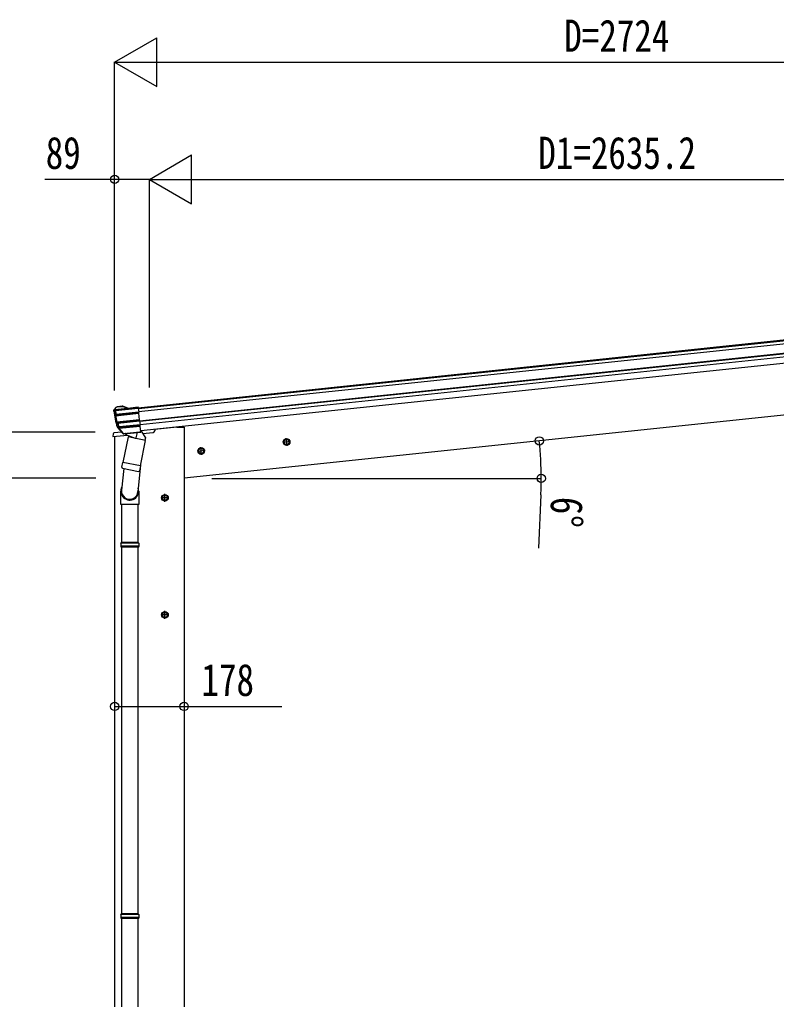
# Model space of a CAD drawing. Units: millimetres, scale not verified. Extents: x -10512 to 10512, y -7425 to 7425.
# Drawn here: x -8045 to -6106, y -2648 to -138 of the extents above; entities that cross this region are included whole.
import ezdxf
from ezdxf.enums import TextEntityAlignment as Align

# ---------------------------------------------------------------- set-up
doc = ezdxf.new("R2010")
doc.units = ezdxf.units.MM
doc.header["$LTSCALE"] = 40
for name, color, linetype in [('0-4_YKK_13', 4, 'Continuous'), ('0-5_YKK_A1', 4, 'Continuous'), ('0-6_YKK_D', 6, 'Continuous')]:
    doc.layers.add(name, color=color, linetype=linetype)
doc.styles.add('ＭＳ ゴシック', font='')
doc.styles.get('ＭＳ ゴシック').set_extended_font_data('MS Gothic')

msp = doc.modelspace()

# ---------------------------------------------------------------- linework, layer by layer
at = {"layer": '0-4_YKK_13'}
for p, q in [((-7794.97, -1129.44), (-7794.97, -1129.44)), ((-7794.96, -1129.48), (-7794.97, -1129.44)), ((-7781.49, -1128.06), (-7794.96, -1129.48)), ((-7794.91, -1129.9), (-7794.96, -1129.48)), ((-7794.91, -1129.9), (-7781.44, -1128.48)), ((-7781.48, -1128.03), (-7781.49, -1128.06)), ((-7781.44, -1128.48), (-7781.49, -1128.06)), ((-7780.59, -1128.59), (-7768.56, -1132.99)), ((-7780.2, -1128.22), (-7780.2, -1128.17)), ((-7767.53, -1132.85), (-7780.2, -1128.22)), ((-7803.2, -1138.48), (-7802.5, -1137.62)), ((-7803.12, -1140.36), (-7803.2, -1138.48)), ((-7801.83, -1135.59), (-7802.53, -1136.45)), ((-7802.5, -1137.62), (-7802.49, -1137.61)), ((-7802.5, -1137.62), (-7802.38, -1140.3)), ((-7802.49, -1137.61), (-7801.54, -1137.93)), ((-7798.33, -1131.27), (-7801.83, -1135.59)), ((-7801.57, -1135.68), (-7801.83, -1135.59)), ((-7798.28, -1131.35), (-7801.57, -1135.68)), ((-7801.54, -1137.93), (-7800.05, -1139.01)), ((-7801.26, -1136.42), (-7801.19, -1136.42)), ((-7801.19, -1136.42), (-7768.56, -1132.99)), ((-7800.86, -1135.74), (-7797.57, -1131.41)), ((-7799.16, -1137.97), (-7800.64, -1136.89)), ((-7800.05, -1139.01), (-7799.05, -1138.97)), ((-7800.05, -1139.01), (-7800, -1140.12)), ((-7739.22, -1145.57), (-7799.23, -1151.88)), ((-7799.23, -1151.88), (-7797.75, -1149.95)), ((-7799.23, -1151.88), (-7799.23, -1151.88)), ((-7799.2, -1152.18), (-7799.2, -1152.18)), ((-7799.05, -1138.97), (-7740.56, -1132.82)), ((-7799, -1140.05), (-7799.05, -1138.97)), ((-7797.86, -1148.96), (-7798.84, -1149.11)), ((-7798.33, -1131.27), (-7798.33, -1131.27)), ((-7798.33, -1131.27), (-7798.28, -1131.35)), ((-7739.51, -1142.83), (-7797.86, -1148.96)), ((-7767.4, -1132.58), (-7767.53, -1132.85)), ((-7767.4, -1132.58), (-7740.88, -1129.79)), ((-7740.67, -1131.83), (-7740.88, -1129.79)), ((-7740.56, -1132.82), (-7740.67, -1131.83)), ((-7740.56, -1132.82), (-7739.51, -1142.83)), ((-7739.4, -1143.82), (-7739.51, -1142.83)), ((-7739.22, -1145.57), (-7739.4, -1143.82)), ((-7739.19, -1145.87), (-7739.22, -1145.57)), ((-7737.41, -1162.75), (-7739.19, -1145.87)), ((-7795.4, -1168.85), (-7795.66, -1168.9)), ((-7795.66, -1168.9), (-7795.57, -1169.19)), ((-7795.57, -1169.19), (-7795.37, -1169.14)), ((-7737.41, -1162.75), (-7795.4, -1168.85)), ((-7795.4, -1168.85), (-7795.37, -1169.14)), ((-7795.37, -1169.14), (-7737.38, -1163.05)), ((-7794.06, -1171.69), (-7793.1, -1171.42)), ((-7791.71, -1179.62), (-7790.76, -1179.32)), ((-7737.38, -1163.05), (-7737.41, -1162.75)), ((-7737.23, -1164.55), (-7737.38, -1163.05)), ((-7737.12, -1165.54), (-7737.23, -1164.55)), ((-7737.12, -1165.54), (-7736.06, -1175.6)), ((-7735.96, -1176.59), (-7736.06, -1175.6)), ((-7734.18, -1193.56), (-7735.73, -1178.74)), ((-7804.78, -1199.1), (-7805.68, -1205.93)), ((-7805.68, -1205.93), (-7768.22, -1201.99)), ((-7783.23, -1194.52), (-7802.12, -1196.5)), ((-7780.2, -1198), (-7793.9, -1182.24)), ((-7791.12, -1180.68), (-7790.36, -1180.02)), ((-7790.1, -1181.85), (-7791, -1184.16)), ((-7791, -1184.16), (-7780.03, -1197.56)), ((-7790.13, -1184.46), (-7789.24, -1182.19)), ((-7779.22, -1197.41), (-7789.85, -1184.43)), ((-7780.03, -1197.56), (-7780.2, -1198)), ((-7769.9, -1198.11), (-7777.59, -1198.92)), ((-7777.59, -1198.92), (-7777.47, -1198.61)), ((-7777.52, -1198.11), (-7734.18, -1193.56)), ((-7777.47, -1198.61), (-7777.52, -1198.11)), ((-7777.47, -1198.61), (-7734.12, -1194.05)), ((-7776.82, -1197.96), (-7775.25, -1197.79)), ((-7775.25, -1197.79), (-7737.71, -1193.85)), ((-7773.46, -1198.26), (-7773.61, -1198.99)), ((-7773, -1200.12), (-7748.24, -1209.87)), ((-7769.62, -1198.17), (-7769.9, -1198.11)), ((-7744.29, -1195.51), (-7769.62, -1198.17)), ((-7764.66, -1203.4), (-7765.32, -1206.63)), ((-7743.85, -1194.88), (-7746.77, -1209.23)), ((-7744.04, -1195.39), (-7744.29, -1195.51)), ((-7734.09, -1194.35), (-7744.04, -1195.39)), ((-7737.71, -1193.85), (-7736.15, -1193.68)), ((-7734.33, -1191.8), (-7733.41, -1191.99)), ((-7734.12, -1194.05), (-7734.18, -1193.56)), ((-7734.12, -1194.05), (-7734.09, -1194.35)), ((-7733.41, -1191.99), (-7722.21, -1208.91)), ((-7729.48, -1197.92), (-7702.66, -1195.1)), ((-7697.8, -1187.55), (-7698.23, -1190.78)), ((-7766.84, -1206.32), (-7780.19, -1271.98)), ((-7721.96, -1215.45), (-7766.84, -1206.32)), ((-7735.31, -1281.11), (-7721.96, -1215.45)), ((-7722.21, -1208.91), (-7723.47, -1215.14)), ((-7782.67, -1284.22), (-7780.18, -1271.98)), ((-7735.31, -1281.11), (-7780.19, -1271.98)), ((-7734.88, -1278.97), (-7741.53, -1346.71)), ((-7777.79, -1287.26), (-7783.34, -1342.99)), ((-7782.46, -1285.62), (-7782.46, -1285.62)), ((-7781.12, -1286.58), (-7740.16, -1294.92)), ((-7735.33, -1281.1), (-7737.86, -1293.58)), ((-7785.5, -1380.15), (-7785.5, -1345.8)), ((-7739.5, -1345.49), (-7739.5, -1380.15)), ((-7739.5, -1380.15), (-7785.5, -1380.15)), ((-7783.5, -1380.15), (-7783.5, -1476.89)), ((-7741.5, -1380.15), (-7741.5, -1476.89)), ((-7785.5, -1478.89), (-7784.5, -1476.89)), ((-7739.5, -1478.89), (-7785.5, -1478.89)), ((-7740.5, -1476.89), (-7784.5, -1476.89)), ((-7739.5, -1478.89), (-7740.5, -1476.89)), ((-7739.5, -1478.89), (-7739.5, -1486.89)), ((-7739.5, -1486.89), (-7785.5, -1486.89)), ((-7740.5, -1488.89), (-7784.5, -1488.89)), ((-7783.5, -1488.89), (-7783.5, -2428.08)), ((-7741.5, -1488.89), (-7741.5, -2428.08)), ((-7739.5, -1486.89), (-7740.5, -1488.89)), ((-7785.5, -2430.08), (-7784.5, -2428.08)), ((-7739.5, -2430.08), (-7785.5, -2430.08)), ((-7740.5, -2428.08), (-7784.5, -2428.08)), ((-7739.5, -2430.08), (-7740.5, -2428.08)), ((-7739.5, -2430.08), (-7739.5, -2438.08)), ((-7739.5, -2438.08), (-7785.5, -2438.08)), ((-7740.5, -2440.08), (-7784.5, -2440.08)), ((-7783.5, -2440.08), (-7783.5, -3268.27)), ((-7741.5, -2440.08), (-7741.5, -3268.27)), ((-7739.5, -2438.08), (-7740.5, -2440.08))]:
    msp.add_line(p, q, dxfattribs=at)
for points in [[(-7781.48, -1128.03), (-7781.49, -1128.03), (-7794.97, -1129.44)], [(-7767.4, -1132.58), (-7780.2, -1128.17), (-7780.2, -1128.17)], [(-7800, -1140.12), (-7802.38, -1140.3), (-7803.12, -1140.36)], [(-7798.84, -1149.11), (-7798.95, -1149.24), (-7799.36, -1149.78), (-7800.39, -1151.13)], [(-7800, -1140.12), (-7799.92, -1140.12), (-7799.74, -1140.1), (-7799.48, -1140.09), (-7799.16, -1140.06), (-7799.03, -1140.05), (-7799, -1140.05)], [(-7799.23, -1151.88), (-7799.2, -1152.18), (-7739.19, -1145.87)], [(-7799.23, -1151.88), (-7799.23, -1151.89), (-7799.23, -1151.91), (-7799.23, -1151.93), (-7799.22, -1151.97), (-7799.22, -1152.02), (-7799.21, -1152.07), (-7799.21, -1152.12), (-7799.2, -1152.18)], [(-7740.67, -1131.83), (-7799.16, -1137.97), (-7799.05, -1138.97)], [(-7797.86, -1148.96), (-7797.75, -1149.95), (-7739.4, -1143.82)], [(-7796.32, -1170.34), (-7796.17, -1170.43), (-7795.57, -1170.78), (-7794.06, -1171.69)], [(-7793.2, -1170.43), (-7794.27, -1169.8), (-7795.37, -1169.14)], [(-7791.71, -1179.62), (-7791.99, -1179.78), (-7793.29, -1180.52), (-7794.49, -1181.2)], [(-7737.23, -1164.55), (-7793.2, -1170.43), (-7793.1, -1171.42), (-7737.12, -1165.54)], [(-7791.71, -1179.62), (-7791.64, -1179.82), (-7791.12, -1180.68)], [(-7790.36, -1180.02), (-7790.71, -1179.45), (-7790.76, -1179.32)], [(-7789.85, -1184.43), (-7735.73, -1178.74), (-7735.96, -1176.59)], [(-7736.06, -1175.6), (-7789.34, -1181.2), (-7789.24, -1182.19), (-7735.96, -1176.59)], [(-7793.9, -1182.24), (-7792.48, -1181.45), (-7791.12, -1180.68)], [(-7791.12, -1180.68), (-7790.1, -1181.85), (-7789.34, -1181.2), (-7790.36, -1180.02)], [(-7785.5, -1478.89), (-7785.5, -1486.89), (-7784.5, -1488.89)], [(-7785.5, -2430.08), (-7785.5, -2438.08), (-7784.5, -2440.08)]]:
    msp.add_lwpolyline(points, dxfattribs=at)
for centre, radius, start, end in [((-7794.45, -1134.42), 5, 96.04426, 140.95574), ((-7781.17, -1131.01), 3, 71.02369, 95.97631), ((-7780.02, -1128.79), 0.603, 107.74508, 160.50267), ((-7602.22, -1119.24), 202, 186, 197.86084), ((-7801.17, -1137.44), 1.02, 95.19883, 172.2472), ((-7801.26, -1136.29), 0.687, 53.89794, 116.88217), ((-7800.53, -1137.89), 1, 96.21348, 182.31671), ((-7799.41, -1150.86), 1.01, 194.98368, 262.63934), ((-7602.22, -1119.24), 200.71, 189.14055, 194.74793), ((-7799.19, -1150.97), 1.2, 187.34371, 269.48942), ((-7799.05, -1138.97), 1, 96.21348, 182.31671), ((-7602.22, -1119.24), 198.88, 186.02738, 188.63773), ((-7799.36, -1151.15), 0.741, 255.49318, 279.47841), ((-7602.22, -1119.24), 199.71, 189.49199, 194.39808), ((-7602.22, -1119.24), 197.88, 186.03627, 188.63773), ((-7797.85, -1148.96), 1, 188.8736, 275.76413), ((-7797.97, -1131.96), 0.687, 53.89794, 116.88217), ((-7795.16, -1170), 1.21, 114.7612, 195.92321), ((-7795.27, -1170.2), 1.06, 106.58234, 187.14785), ((-7793.09, -1171.43), 1, 96.27585, 195.03896), ((-7602.22, -1119.24), 198.88, 195.29068, 197.67487), ((-7602.22, -1119.24), 197.88, 195.29068, 197.67487), ((-7801.8, -1199.49), 3, 96, 172.5), ((-7791.63, -1180.28), 3, 197.86084, 221), ((-7789.34, -1181.2), 1, 221.11699, 275.88301), ((-7777.94, -1196.03), 3, 221, 266.7053), ((-7779.75, -1196.83), 0.781, 249.36043, 312.775), ((-7776.87, -1197.46), 0.5, 240.73754, 276), ((-7773.95, -1198.16), 0.5, 348.5, 96), ((-7772.63, -1199.19), 1, 168.5, 248.5), ((-7743.27, -1195.04), 0.604, 93.09842, 164.70595), ((-7736.2, -1193.19), 0.5, 276, 311.26246), ((-7703.19, -1190.13), 5, 276, 352.5), ((-7747.77, -1208.95), 1.03, 242.53897, 344.46569), ((-7780.77, -1284.65), 1.95, 167.54017, 209.97766), ((-7780.73, -1284.62), 2, 209.90962, 258.5), ((-7739.77, -1292.96), 2, 258.5, 341.96843), ((-7755.5, -1345.8), 30, 177.45142, 180)]:
    msp.add_arc(centre, radius, start, end, dxfattribs=at)
for centre, major_axis, ratio, start_param, end_param in [((-7794.33, -1134.63), (-1.59, 4.94), 0.961456, 6.0845906, 6.8684438), ((-7781.19, -1131.14), (0.03, 3.09), 0.969687, 5.9571912, 6.3926966), ((-7781.25, -1130.57), (0.02, 2.09), 0.954331, 5.9585606, 6.3940659), ((-7800.2, -1138.34), (1.9, 2.34), 0.995767, 1.5707963, 2.2972137), ((-7799.5, -1137.48), (-0.85, 2.88), 0.996996, 0.606433, 1.3293315), ((-7799.18, -1137.59), (-1.97, 2.35), 0.969265, 0.2086226, 0.79523), ((-7798.23, -1137.9), (-5.85, 4.27), 0.292394, 1.0595315, 1.1958226), ((-7796.65, -1133.96), (-5.48, -2.51), 0.24881, 5.8190815, 5.8226003), ((-7798.34, -1136.91), (-5.41, 3.43), 0.200288, 1.1306186, 1.2606172), ((-7799.24, -1137.02), (-1.35, 1.57), 0.953986, 0.2019962, 0.5830402), ((-7794.39, -1134.06), (-1.3, 3.99), 0.951804, 6.0834781, 6.8673313), ((-7769.87, -1133.06), (-2.34, -0.21), 0.02349, 2.1619484, 3.1276071), ((-7790.25, -1183.5), (-0.999, -0.156), 0.957676, 0.5798185, 1.5378081), ((-7789.46, -1184.46), (-1.21, -0.1), 0.057449, 5.0298397, 5.296662), ((-7777.75, -1195.55), (0.45, 3.05), 0.972468, 2.4264316, 3.3844213), ((-7777.7, -1196.04), (0.32, 2.06), 0.958259, 2.4310182, 3.3890078), ((-7777.85, -1195.81), (-3.02, -2.79), 0.650902, 0.9542299, 1.0270405), ((-7777.9, -1195.93), (-1.1, -2.8), 0.997631, 0.3902369, 0.4789948), ((-7762.5, -1345.49), (23, 0), 0.996195, 2.621936, 6.6074797), ((-7762.5, -1345.49), (21, 0), 0.996195, 3.0215498, 6.2247991)]:
    msp.add_ellipse(centre, major_axis=major_axis, ratio=ratio, start_param=start_param, end_param=end_param, dxfattribs=at)
at = {"layer": '0-5_YKK_A1'}
for p, q in [((-7740.67, -1131.78), (-5138.92, -858.33)), ((-7740.46, -1133.83), (-5138.71, -860.37)), ((-7739.62, -1141.78), (-5137.87, -868.33)), ((-7737.18, -1165.03), (-5135.43, -891.57)), ((-7737.01, -1166.59), (-5135.26, -893.13)), ((-7736.18, -1174.55), (-5134.43, -901.09)), ((-5132.65, -918), (-7734.4, -1191.45)), ((-7642.2, -1182), (-7697.84, -1187.85)), ((-7642.2, -1182), (-7623.2, -1182)), ((-7623.2, -1182), (-7623.2, -4062.5)), ((-7801.2, -1205.46), (-7801.2, -4062.5)), ((-7350.56, -1218.58), (-7370.45, -1220.67)), ((-7361.29, -1212.16), (-7367.37, -1216.57)), ((-7367.37, -1216.57), (-7366.58, -1224.04)), ((-7366.58, -1224.04), (-7359.72, -1227.09)), ((-7359.46, -1229.57), (-7361.55, -1209.68)), ((-7354.44, -1215.21), (-7361.29, -1212.16)), ((-7569.35, -1241.58), (-7589.24, -1243.67)), ((-7580.08, -1235.16), (-7586.15, -1239.57)), ((-7586.15, -1239.57), (-7585.37, -1247.03)), ((-7585.37, -1247.03), (-7578.51, -1250.09)), ((-7578.25, -1252.57), (-7580.34, -1232.68)), ((-7573.22, -1238.21), (-7580.08, -1235.16)), ((-7672.24, -1354.99), (-7678.74, -1358.74)), ((-7672.24, -1372.5), (-7672.24, -1352.5)), ((-7665.74, -1358.74), (-7672.24, -1354.99)), ((-7662.24, -1362.5), (-7682.24, -1362.5)), ((-7678.74, -1358.74), (-7678.74, -1366.25)), ((-7678.74, -1366.25), (-7672.24, -1370)), ((-7672.27, -1655.05), (-7678.77, -1658.8)), ((-7672.27, -1672.56), (-7672.27, -1652.56)), ((-7665.77, -1658.8), (-7672.27, -1655.05)), ((-7662.27, -1662.56), (-7682.27, -1662.56)), ((-7678.77, -1658.8), (-7678.77, -1666.31)), ((-7678.77, -1666.31), (-7672.27, -1670.06))]:
    msp.add_line(p, q, dxfattribs=at)
for points in [[(-5125.46, -920.17), (-5111.97, -1048.55), (-7623.2, -1312.49)], [(-7359.72, -1227.09), (-7353.65, -1222.68), (-7354.44, -1215.21)], [(-7578.51, -1250.09), (-7572.44, -1245.67), (-7573.22, -1238.21)], [(-7672.24, -1370), (-7665.74, -1366.25), (-7665.74, -1358.74)], [(-7672.27, -1670.06), (-7665.77, -1666.31), (-7665.77, -1658.8)]]:
    msp.add_lwpolyline(points, dxfattribs=at)
for centre, radius in [((-7360.51, -1219.63), 8.5), ((-7360.51, -1219.63), 7.7), ((-7360.51, -1219.63), 6.5), ((-7579.3, -1242.62), 8.5), ((-7579.3, -1242.62), 7.7), ((-7579.3, -1242.62), 6.5), ((-7672.24, -1362.5), 8.5), ((-7672.24, -1362.5), 7.7), ((-7672.24, -1362.5), 6.5), ((-7672.27, -1662.56), 8.5), ((-7672.27, -1662.56), 7.7), ((-7672.27, -1662.56), 6.5)]:
    msp.add_circle(centre, radius, dxfattribs=at)
at = {"layer": '0-6_YKK_D'}
for p, q in [((-7801.24, -246.73), (-7692.98, -184.23)), ((-7692.98, -309.23), (-7692.98, -184.23)), ((-7801.24, -1087.76), (-7801.24, -245.73)), ((-7801.24, -246.73), (-7692.98, -309.23)), ((-7801.24, -246.73), (-7584.73, -246.73)), ((-7676.24, -246.73), (-5202.03, -246.73)), ((-7712.24, -546.73), (-7603.98, -484.23)), ((-7603.98, -609.23), (-7603.98, -484.23)), ((-7801.24, -1087.76), (-7801.24, -545.73)), ((-7712.24, -1079.64), (-7712.24, -545.73)), ((-7712.24, -1079.64), (-7712.24, -545.73)), ((-7712.24, -546.73), (-7603.98, -609.23)), ((-7712.24, -546.73), (-7495.73, -546.73)), ((-7587.24, -546.73), (-5202.03, -546.73)), ((-7851.17, -1194.3), (-8913.45, -1194.3)), ((-7849.48, -1312.5), (-8313.45, -1312.5)), ((-7552.57, -1312.89), (-6707.08, -1312.89)), ((-6709.06, -1355.37), (-6715.35, -1491.23))]:
    msp.add_line(p, q, dxfattribs=at)
for points in [[(-7712.24, -546.73), (-7801.24, -546.73), (-7979.74, -546.73)], [(-7801.24, -1897.05), (-7623.24, -1897.05), (-7372.74, -1897.05)]]:
    msp.add_lwpolyline(points, dxfattribs=at)
for centre in [(-7801.24, -546.73), (-6713.12, -1216.84), (-6708.08, -1312.89), (-7801.24, -1897.05), (-7623.24, -1897.05)]:
    msp.add_circle(centre, 10.62, dxfattribs=at)
for start, end in [(0, 6), (357.34965, 0)]:
    msp.add_arc((-7626.94, -1312.89), 918.85, start, end, dxfattribs=at)

# ---------------------------------------------------------------- texts
at = {"layer": '0-6_YKK_D', "style": 'ＭＳ ゴシック', "width": 0.8}
for s, p in [('D=2724', (-6649.13, -244.73)), ('89', (-7977.74, -544.73)), ('D1=2635.2', (-6715.63, -544.73)), ('178', (-7578.74, -1895.05))]:
    msp.add_text(s, height=82.48, dxfattribs=at).set_placement(p, align=Align.BOTTOM_LEFT)
msp.add_text('6°', height=82.48, rotation=267.35, dxfattribs=at).set_placement((-6707.16, -1357.46), align=Align.BOTTOM_LEFT)

doc.saveas('drawing.dxf')
